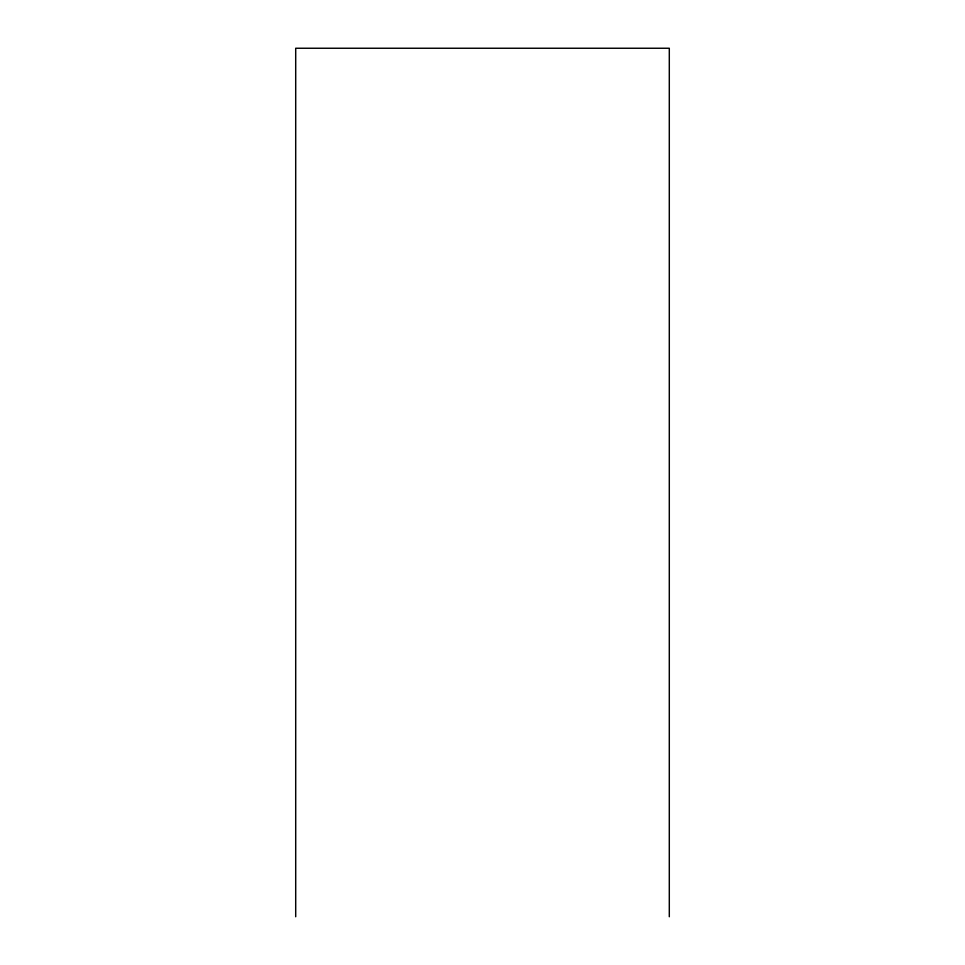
<?xml version="1.0" encoding="UTF-8"?>
<svg xmlns="http://www.w3.org/2000/svg" width="965" height="965" viewBox="0 0 965 965"><rect width="100%" height="100%" fill="white"/><g stroke="black" fill="none" stroke-linecap="round" stroke-linejoin="round"><path stroke-width="1.45" d="M669.3 916.75L669.3 48.25L295.7 48.25L295.7 916.75"/></g></svg>
